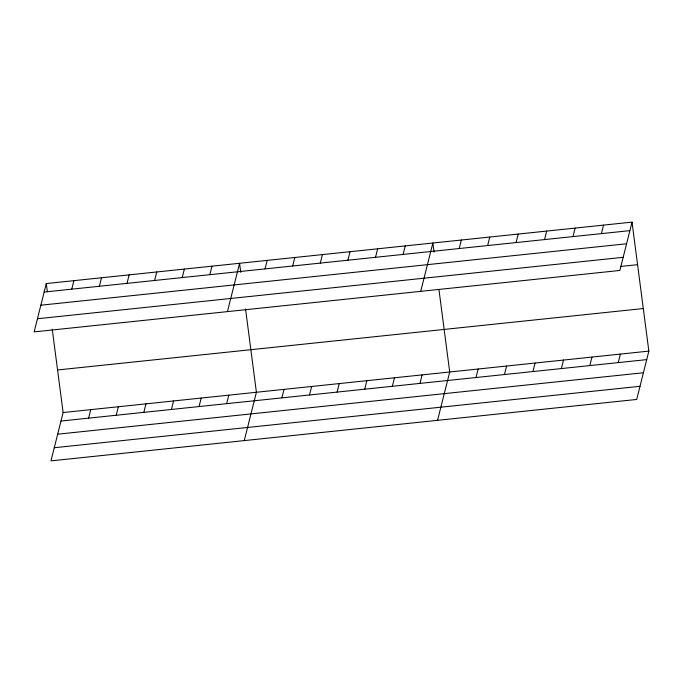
<?xml version="1.0" encoding="UTF-8"?>
<svg xmlns="http://www.w3.org/2000/svg" width="683" height="683" viewBox="0 0 683 683"><rect width="100%" height="100%" fill="white"/><g stroke="black" fill="none" stroke-linecap="round" stroke-linejoin="round"><path stroke-width="1.02" d="M46.29 283.556L34.15 331.887L619.882 270.459L632.023 222.129L46.29 283.556L47.349 291.658M71.766 289.165L73.901 280.662M52.25 329.249L63.118 412.541L50.977 460.871L636.71 399.444L648.85 351.113L632.023 222.129M99.385 286.262L101.519 277.759M88.594 418.15L90.737 409.646M126.995 283.368L129.13 274.865M116.212 415.255L118.347 406.752M154.606 280.474L156.74 271.971M143.823 412.353L145.957 403.849M182.216 277.58L184.359 269.076M171.433 409.459L173.576 400.955M209.835 274.686L211.969 266.182M199.052 406.564L201.186 398.061M227.439 311.619L239.579 263.279L240.775 272.406M226.662 403.67L228.796 395.167M265.055 268.889L267.198 260.385M244.266 440.603L256.407 392.273L245.547 308.981M292.674 265.994L294.808 257.491M281.891 397.873L284.026 389.37M320.284 263.1L322.419 254.597M309.501 394.979L311.636 386.476M347.895 260.206L350.038 251.703M337.112 392.085L339.246 383.581M375.513 257.303L377.648 248.8M364.731 389.19L366.865 380.687M403.124 254.409L405.258 245.906M392.341 386.296L394.475 377.793M420.728 291.342L432.877 243.011L434.064 252.129M419.951 383.394L422.085 374.89M459.189 248.535L461.324 240.023M437.564 420.335L449.704 371.996L438.973 289.754M487.636 245.547L489.771 237.044M476.017 377.52L478.151 369.016M516.083 242.567L518.226 234.056M504.464 374.532L506.598 366.028M544.539 239.579L546.673 231.076M532.911 371.552L535.054 363.049M572.986 236.6L575.12 228.096M561.366 368.564L563.501 360.061M601.433 233.612L603.567 225.108M589.813 365.584L591.948 357.081M618.26 362.596L620.403 354.093M44.156 292.059L629.888 230.632M40.852 305.199L626.584 243.771M37.454 318.748L623.178 257.312M620.719 266.455L637.572 264.688M57.568 369.973L643.301 308.545M63.118 412.541L648.85 351.113M60.983 421.044L646.716 359.617M57.679 434.192L643.412 372.756M54.281 447.732L640.014 386.305"/></g></svg>
